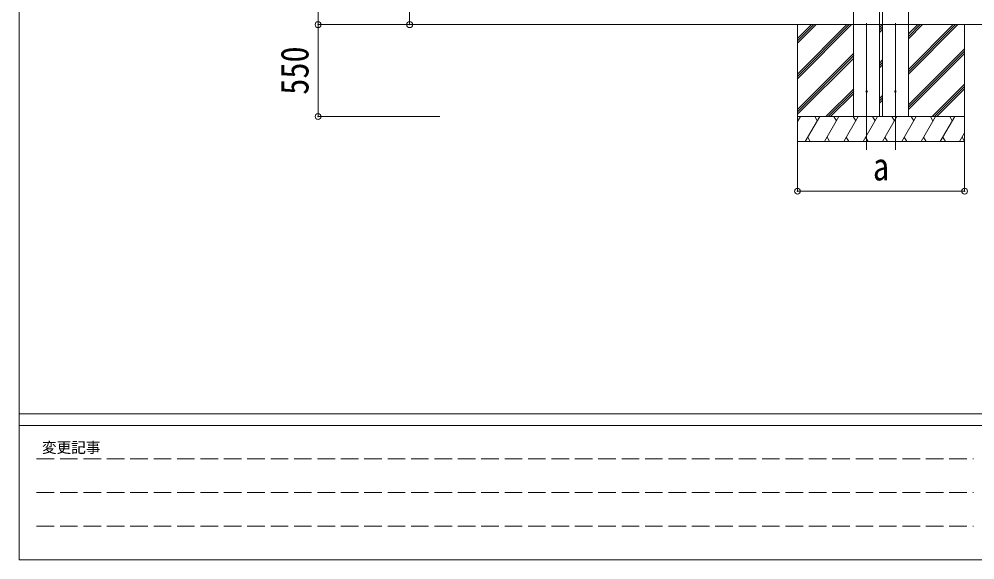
# Model space of a CAD drawing. Units: millimetres at full size; details may follow other scales. Extents: x -9783 to 33612, y -6828 to 11398.
# Drawn here: x -9783 to -4065, y -6828 to -3592 of the extents above; entities that cross this region are included whole.
import ezdxf
from ezdxf.enums import TextEntityAlignment as Align

# ---------------------------------------------------------------- set-up
doc = ezdxf.new("R2010")
doc.units = ezdxf.units.MM
doc.header["$LTSCALE"] = 35
doc.header["$PDMODE"] = 32
doc.header["$PDSIZE"] = 35
doc.linetypes.add('DASHED3', pattern=[4, 3, -1])
for name, color, linetype, lineweight in [('0-0_0', 7, 'Continuous', 9), ('0-1_本体', 4, 'Continuous', 9), ('0-2_部品', 7, 'Continuous', 9), ('0-8_PARTS2', 6, 'Continuous', 9), ('0-A_寸法', 6, 'Continuous', 9), ('F-0_240', 7, 'Continuous', 9)]:
    doc.layers.add(name, color=color, linetype=linetype, lineweight=lineweight)
doc.styles.add('ＭＳ ゴシック', font='')
doc.styles.get('ＭＳ ゴシック').set_extended_font_data('MS Gothic')

msp = doc.modelspace()

# ---------------------------------------------------------------- linework, layer by layer
at = {"layer": '0-0_0'}
for p, q in [((-7630.39, -3625.27), (-1623.72, -3625.27)), ((-5126.42, -3625.27), (-5126.42, -4325.27)), ((-5126.42, -3920.59), (-4831.09, -3625.27)), ((-5126.42, -3934.74), (-4816.95, -3625.27)), ((-5126.42, -3948.88), (-4802.8, -3625.27)), ((-5126.42, -3708.46), (-5043.22, -3625.27)), ((-5126.42, -3722.6), (-5029.08, -3625.27)), ((-5126.42, -3736.75), (-5014.94, -3625.27)), ((-4635.16, -3625.27), (-4618.14, -3625.27)), ((-4634.69, -3641.01), (-4618.95, -3625.27)), ((-4634.69, -3655.15), (-4618.14, -3638.6)), ((-4634.69, -3669.29), (-4618.14, -3652.74)), ((-4462.64, -3921.5), (-4166.4, -3625.27)), ((-4462.64, -3893.22), (-4194.69, -3625.27)), ((-4462.64, -3907.36), (-4180.54, -3625.27)), ((-4462.64, -3709.37), (-4378.54, -3625.27)), ((-4462.64, -3695.23), (-4392.68, -3625.27)), ((-4462.64, -3681.09), (-4406.82, -3625.27)), ((-4126.42, -3625.27), (-4126.42, -4325.27)), ((-4462.64, -4105.35), (-4126.42, -3769.13)), ((-5126.42, -4132.73), (-4790.19, -3796.5)), ((-5126.42, -4146.87), (-4790.19, -3810.65)), ((-5126.42, -4161.01), (-4790.19, -3824.79)), ((-4462.64, -4119.49), (-4126.42, -3783.27)), ((-4462.64, -4133.64), (-4126.42, -3797.41)), ((-4634.69, -3853.14), (-4618.14, -3836.59)), ((-4634.69, -3867.28), (-4618.14, -3850.73)), ((-4634.69, -3881.42), (-4618.14, -3864.87)), ((-4320.43, -4175.27), (-4126.42, -3981.26)), ((-4306.28, -4175.27), (-4126.42, -3995.4)), ((-4956.83, -4175.27), (-4790.19, -4008.63)), ((-4942.68, -4175.27), (-4790.19, -4022.78)), ((-4928.54, -4175.27), (-4790.19, -4036.92)), ((-4634.69, -4065.27), (-4618.14, -4048.72)), ((-4292.14, -4175.27), (-4126.42, -4009.54)), ((-4634.69, -4079.41), (-4618.14, -4062.86)), ((-4634.69, -4093.55), (-4618.14, -4077)), ((-4126.42, -4175.27), (-5126.42, -4175.27)), ((-5126.42, -4205.51), (-5108.96, -4175.27)), ((-5123.96, -4201.25), (-5126.42, -4196.99)), ((-5080.09, -4325.27), (-4993.49, -4175.27)), ((-5008.49, -4201.25), (-5023.49, -4175.27)), ((-4964.62, -4325.27), (-4878.02, -4175.27)), ((-4893.02, -4201.25), (-4908.02, -4175.27)), ((-4849.15, -4325.27), (-4762.55, -4175.27)), ((-4777.55, -4201.25), (-4792.55, -4175.27)), ((-4733.68, -4325.27), (-4647.08, -4175.27)), ((-4662.08, -4201.25), (-4677.08, -4175.27)), ((-4618.21, -4325.27), (-4531.61, -4175.27)), ((-4546.61, -4201.25), (-4561.61, -4175.27)), ((-4502.74, -4325.27), (-4416.14, -4175.27)), ((-4431.14, -4201.25), (-4446.14, -4175.27)), ((-4387.27, -4325.27), (-4300.67, -4175.27)), ((-4330.67, -4175.27), (-4315.67, -4201.25)), ((-4271.8, -4325.27), (-4185.2, -4175.27)), ((-4200.2, -4201.25), (-4215.2, -4175.27)), ((-4156.33, -4325.27), (-4126.42, -4273.46)), ((-5126.42, -4325.27), (-4126.42, -4325.27)), ((-5065.09, -4299.29), (-5050.09, -4325.27)), ((-4949.62, -4299.29), (-4934.62, -4325.27)), ((-4834.15, -4299.29), (-4819.15, -4325.27)), ((-4718.68, -4299.29), (-4703.68, -4325.27)), ((-4603.21, -4299.29), (-4588.21, -4325.27)), ((-4487.74, -4299.29), (-4472.74, -4325.27)), ((-4372.27, -4299.29), (-4357.27, -4325.27)), ((-4256.8, -4299.29), (-4241.8, -4325.27)), ((-4141.33, -4299.29), (-4126.42, -4325.27))]:
    msp.add_line(p, q, dxfattribs=at)
at = {"layer": '0-1_本体'}
for p, q in [((-4790.66, -995.27), (-4790.66, -4175.27)), ((-4462.64, -995.27), (-4462.64, -4175.27)), ((-4635.16, -1170.39), (-4635.16, -4175.27)), ((-4618.14, -1170.39), (-4618.14, -4175.27))]:
    msp.add_line(p, q, dxfattribs=at)
at = {"layer": '0-2_部品'}
for centre in [(-4712.91, -4025.27), (-4540.39, -4025.27)]:
    msp.add_circle(centre, 4.5, dxfattribs=at)
at = {"layer": '0-8_PARTS2', "color": 2}
for p, q in [((-4712.91, -3616.06), (-4712.91, -4375.27)), ((-4540.39, -3616.06), (-4540.39, -4375.27))]:
    msp.add_line(p, q, dxfattribs=at)
at = {"layer": '0-A_寸法'}
for p, q in [((-7994.63, -3625.27), (-7994.63, -1018.87)), ((-7446.66, -3625.27), (-7446.66, -1125.27)), ((-7994.63, -3625.27), (-7266.52, -3625.27)), ((-7994.63, -4175.27), (-7994.63, -3625.27)), ((-7994.63, -4175.27), (-7266.52, -4175.27)), ((-5126.42, -4621.65), (-5126.42, -4325.27)), ((-5126.42, -4381.68), (-5126.42, -4325.27)), ((-4126.42, -4621.65), (-4126.42, -4325.27)), ((-5126.42, -4621.65), (-4126.42, -4621.65))]:
    msp.add_line(p, q, dxfattribs=at)
for p in [(-7994.63, -3625.27), (-7446.66, -3625.27), (-7994.63, -4175.27), (-5126.42, -4621.65), (-4126.42, -4621.65)]:
    msp.add_point(p, dxfattribs=at)
at = {"layer": 'F-0_240', "color": 5}
for p, q in [((-9783.03, 6751.9), (-9783.03, -6828.1)), ((-9783.03, -5953.1), (9396.97, -5953.1)), ((-9783.03, -6023.1), (6285.75, -6023.1)), ((-9783.03, -6828.1), (9396.97, -6828.1))]:
    msp.add_line(p, q, dxfattribs=at)
at = {"layer": 'F-0_240', "color": 4, "linetype": 'DASHED3'}
for p, q in [((-9678.03, -6224.35), (-4074.25, -6224.35)), ((-9678.03, -6425.6), (-4074.25, -6425.6)), ((-9678.03, -6626.85), (-4074.25, -6626.85))]:
    msp.add_line(p, q, dxfattribs=at)

# ---------------------------------------------------------------- texts
at = {"layer": '0-A_寸法', "color": 7, "style": 'ＭＳ ゴシック', "width": 0.85}
msp.add_text('550', height=166.8, rotation=90, dxfattribs=at).set_placement((-8001.63, -4044.64), align=Align.BOTTOM_LEFT)
msp.add_text('a', height=166.8, dxfattribs=at).set_placement((-4675.18, -4607.28), align=Align.BOTTOM_LEFT)
at = {"layer": 'F-0_240', "style": 'ＭＳ ゴシック'}
msp.add_text('変更記事', height=64.15, dxfattribs=at).set_placement((-9646.27, -6206.85), align=Align.BOTTOM_LEFT)

doc.saveas('drawing.dxf')
